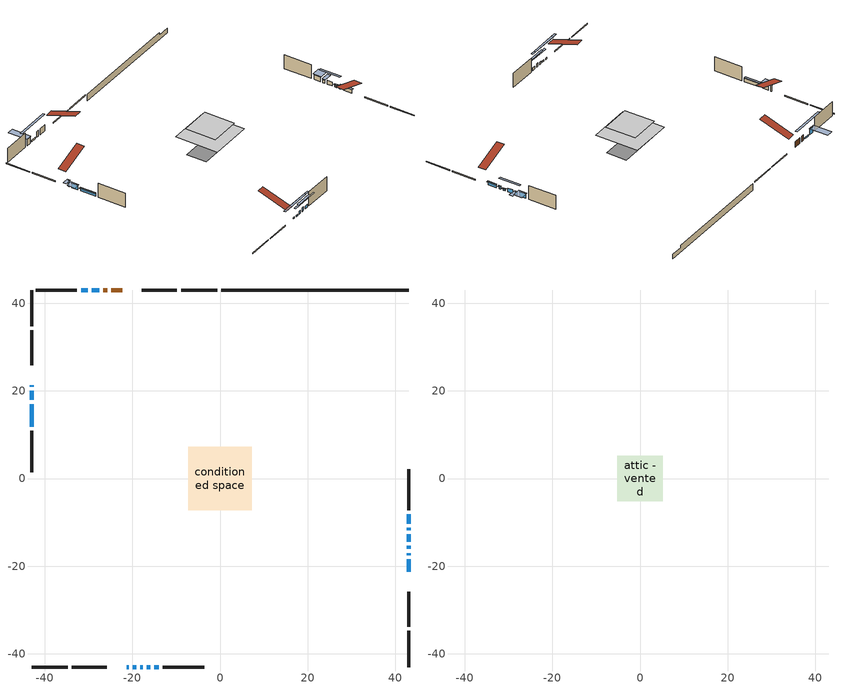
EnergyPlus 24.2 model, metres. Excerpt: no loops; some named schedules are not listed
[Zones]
conditioned space
 floor outside (Floor1 construction): -0.4,-0.4 -0.4,0.4 0.4,0.4 0.4,-0.4 z0.61
 floor adiabatic (AdiabaticFloorConstruction): -7.27,-7.27 -7.27,7.27 7.27,7.27 7.27,-7.27 z3.05
 floor foundation (Slab1 construction): -7.28,-3.39 -7.28,3.39 7.28,3.39 7.28,-3.39 z-1.75
 wall outside (RimJoist1 construction): -0.6,43 -8.89,43 / -43,-43 -34.72,-43 / -43,43 -43,34.72 / 43,-43 43,-34.72 z0.61:0.91
 wall outside (RimJoist2 construction): -9.81,43 -17.81,43 / -33.79,-43 -25.79,-43 / -43,33.79 -43,25.79 / 43,-33.79 43,-25.79 z0.61:0.91
 wall outside (AdiabaticWallConstruction 1): -22.31,43 -24.8,43 / -25.73,43 -26.6,43 z0.61:2.64
 wall outside (AdiabaticWallConstruction): -43,21.29 -43,20.98 z0.61:2.74; -43,20.05 -43,17.92 / 43,-10.34 43,-8.21 z0.61:2.24; 43,-21.29 43,-18.44 / -43,16.99 -43,11.81 z0.61:1.78; 43,-17.51 43,-17 z0.61:1.58; 43,-16.08 43,-15.36 / -27.53,43 -29.26,43 / -21.29,-43 -20.78,-43 / -19.85,-43 -19.14,-43 z0.61:1.12; -18.21,-43 -17.6,-43 z0.61:1.53; 43,-14.44 43,-12.76 / -16.67,-43 -15.96,-43 z0.61:1.93; 43,-11.83 43,-11.27 / -15.03,-43 -13.96,-43 z0.61:1.63; -30.18,43 -31.71,43 z0.61:2.64
 wall outside (Wall1 construction): -32.64,43 -42.07,43 / -13.04,-43 -3.6,-43 / -43,10.88 -43,1.44 / 43,-7.28 43,2.16 z0.61:5.49
 wall foundation (FoundationWall1 construction): 0.33,43,-1.75 0.33,43,0.61 38.74,43,0.61 38.74,43,-0.24 43,43,-0.24 43,43,-1.75
 window (WindowConstruction 10): -43,21.29 -43,20.98 z0.61:2.74
 window (WindowConstruction 6): -43,20.05 -43,17.92 z0.61:2.23
 window (WindowConstruction 7): 43,-21.29 43,-18.44 z0.61:1.78
 window (WindowConstruction 8): 43,-17.51 43,-17 z0.61:1.58
 window (WindowConstruction 9): -43,16.99 -43,11.81 z0.61:1.78
 window (WindowConstruction 12): 43,-16.07 43,-15.36 z0.61:1.12
 window (WindowConstruction 13): -27.53,43 -29.26,43 z0.61:1.12
 window (WindowConstruction 14): -21.29,-43 -20.78,-43 z0.61:1.12
 window (WindowConstruction 15): -19.85,-43 -19.14,-43 z0.61:1.12
 window (WindowConstruction 11): -18.21,-43 -17.6,-43 z0.61:1.52
 window (WindowConstruction): 43,-14.43 43,-12.76 z0.61:1.93
 window (WindowConstruction 1): 43,-11.83 43,-11.27 z0.61:1.62
 window (WindowConstruction 2): 43,-10.34 43,-8.21 z0.61:2.23
 window (WindowConstruction 3): -30.18,43 -31.71,43 z0.61:2.64
 window (WindowConstruction 4): -16.67,-43 -15.96,-43 z0.61:1.93
 window (WindowConstruction 5): -15.03,-43 -13.97,-43 z0.61:1.62
 door (Door): -22.31,43 -24.8,43 z0.61:2.64
 door (Door 1): -25.73,43 -26.6,43 z0.61:2.64
 ceiling adiabatic (AdiabaticFloorConstruction): 7.27,-7.27 7.27,7.27 -7.27,7.27 -7.27,-7.27 z3.05
attic - vented
 floor to conditioned space (Floor2 construction Reversed): -5.15,-5.15 -5.15,5.15 5.15,5.15 5.15,-5.15 z5.49
 roof outside (Roof1 construction): -21.39,43,5.49 -21.39,32.98,8.83 -18.74,32.98,8.83 -18.74,43,5.49; -22.22,-43,5.49 -22.22,-32.98,8.83 -24.86,-32.98,8.83 -24.86,-43,5.49; -43,22.22,5.49 -32.98,22.22,8.83 -32.98,24.86,8.83 -43,24.86,5.49; 43,-22.22,5.49 32.98,-22.22,8.83 32.98,-24.86,8.83 43,-24.86,5.49
shading: -43,20.68 -43,21.59 -45.13,21.59 -45.13,20.68 z3.04; -43,17.62 -43,20.35 -45.13,20.35 -45.13,17.62 z2.53; 43,-18.29 43,-21.44 43.61,-21.44 43.61,-18.29 z1.93; 43,-16.85 43,-17.66 43.61,-17.66 43.61,-16.85 z1.73; -43,11.66 -43,17.14 -43.61,17.14 -43.61,11.66 z1.93; 43,-15.06 43,-16.37 43.46,-16.37 43.46,-15.06 z1.42; -34.43,43 -22.35,43 -22.35,43.61 -34.43,43.61 z6.3; -15.6,-43 -26.47,-43 -26.47,-43.61 -15.6,-43.61 z6.3; -13.96,-43 -25.03,-43 -25.03,-43.61 -13.96,-43.61 z6.3; -14.86,-43 -20.95,-43 -20.95,-43.61 -14.86,-43.61 z4.26; 43,-10.02 43,-17.17 43.61,-17.17 43.61,-10.02 z4.67; 43,-10.97 43,-12.13 45.74,-12.13 45.74,-10.97 z1.92; 43,-7.91 43,-10.64 45.74,-10.64 45.74,-7.91 z2.53; -32.01,43 -29.89,43 -29.89,49.4 -32.01,49.4 z2.94; -13.22,-43 -19.41,-43 -19.41,-43.61 -13.22,-43.61 z4.67; -11.22,-43 -17.77,-43 -17.77,-43.61 -11.22,-43.61 z4.37
[Building]
Building 1: Terrain=Suburbs
[Site:Location]
Toronto Intl AP_ON: Latitude {deg}=43.68; Longitude {deg}=-79.63; Time Zone {hr}=-5; Elevation {m}=173; Keep Site Location Information=Yes
[Site:GroundTemperature:Shallow]
4.59119, 2.66285, 2.50842, 3.42352, 7.09712, 10.7536, 13.9236, 15.9317, 16.1023, 14.4691, 11.3799, 7.83558
[Site:WaterMainsTemperature]
Calculation Method=Schedule; Temperature Schedule=mains temperature schedule
[Material] Roughness=Rough; Thermal Absorptance=0.9
Name | Thickness {m} | Conductivity {W/m-K} | Density {kg/m3} | Specific Heat {J/kg-K} | Solar Absorptance | Visible Absorptance
asphalt or fiberglass shingles | 0.00635 | 0.162714 | 1121.4 | 1465.45 | 0.4 | 0.4
ceiling loosefill ins | 0.0846667 | 0.0480833 | 16.02 | 1046.75 | 0.7 | 0.7
ceiling stud and cavity | 0.1397 | 0.1119 | 65.682 | 1177.47 | 0.7 | 0.7
concrete 4.0 in. | 0.1016 | 1.803125 | 2242.8 | 837.4 | 0.7 | 0.7
concrete 8.0 in. | 0.2032 | 1.803125 | 2242.8 | 837.4 | 0.7 | 0.7
door material | 0.04445 | 0.053851 | 512.64 | 1214.23 | 0.7 | 0.7
door material 1 | 0.04445 | 0.20624 | 512.64 | 1214.23 | 0.7 | 0.7
exterior vertical ins | 0.0460229 | 0.029427 | 32.04 | 1214.23 | 0.7 | 0.7
floor covering | 0.0127 | 0.0433444 | 54.468 | 1339.84 | 0.6 | 0.6
floor rigid ins; rim joist rigid ins | 0.051816 | 0.029427 | 32.04 | 1214.23 | 0.7 | 0.7
floor rigid ins 1; wall rigid ins | 0.512978 | 0.029427 | 32.04 | 1214.23 | 0.7 | 0.7
floor stud and cavity | 0.1397 | 0.155504 | 92.3553 | 1139.71 | 0.7 | 0.7
floor stud and cavity 1 | 0.1397 | 1.75129 | 37.0049 | 1207.88 | 0.7 | 0.7
furniture material conditioned space 1 | 0.1524 | 0.115458 | 640.8 | 1214.23 | 0.6 | 0.6
gypsum board | 0.0127 | 0.160291 | 801 | 837.4 | 0.6 | 0.6
gypsum board 1 | 0.0127 | 0.160291 | 801 | 837.4 | 0.7 | 0.7
osb sheathing 0.5 in. | 0.0127 | 0.115458 | 512.64 | 1214.23 | 0.7 | 0.7
osb sheathing 0.75 in. | 0.01905 | 0.115458 | 512.64 | 1214.23 | 0.7 | 0.7
osb sheathing 2.0 in. | 0.0508 | 0.115458 | 512.64 | 1214.23 | 0.7 | 0.7
rim joist stud and cavity | 0.0508 | 0.0379815 | 125.044 | 1163.47 | 0.6 | 0.6
rim joist stud and cavity 1 | 0.0508 | 0.254006 | 125.044 | 1163.47 | 0.6 | 0.6
wall stud and cavity | 0.1397 | 0.0817079 | 139.0536 | 1170.24 | 0.7 | 0.7
wall stud and cavity 1 | 0.0889 | 0.380278 | 52.3479 | 1209.89 | 0.7 | 0.7
wall stud and cavity 2 | 0.0889 | 0.391764 | 83.0341 | 1211.67 | 0.7 | 0.7
wood siding | 0.0254 | 0.102417 | 544.68 | 1172.36 | 0.4 | 0.4
wood siding 1; wood siding 2; wood siding 3 | 0.0254 | 0.102417 | 544.68 | 1172.36 | 0.7 | 0.7
[WindowMaterial:SimpleGlazingSystem]
Name | U-Factor {W/m2-K} | Solar Heat Gain Coefficient
WindowMaterial | 2.106538 | 0.64
WindowMaterial 1 | 2.467091 | 0.47
WindowMaterial 10 | 4.20853 | 0.66
WindowMaterial 11 | 2.68058 | 0.38
WindowMaterial 12 | 2.62721 | 0.4
WindowMaterial 13 | 2.626075 | 0.39
WindowMaterial 2 | 2.06225 | 0.65
WindowMaterial 3 | 2.32684 | 0.54
WindowMaterial 4 | 2.35637 | 0.52
WindowMaterial 5 | 2.30356 | 0.54
WindowMaterial 6 | 2.231454 | 0.57
WindowMaterial 7 | 2.50797 | 0.45
WindowMaterial 8 | 2.20647 | 0.58
WindowMaterial 9 | 6.34062 | 0.49
[Construction]
AdiabaticFloorConstruction: floor stud and cavity 1, floor rigid ins 1, osb sheathing 0.75 in., floor covering
AdiabaticWallConstruction: wood siding 2, wall rigid ins, wall stud and cavity 1, gypsum board
AdiabaticWallConstruction 1: wood siding 3, wall rigid ins, wall stud and cavity 1, gypsum board
Door: door material
Door 1: door material 1
Floor1 construction: floor stud and cavity, floor rigid ins, osb sheathing 0.75 in., floor covering
Floor2 construction Reversed: gypsum board, ceiling stud and cavity, ceiling loosefill ins
FoundationWall1 construction: concrete 8.0 in., gypsum board 1
furniture construction conditioned space 1: furniture material conditioned space 1
PartitionWallConstruction: gypsum board, wall stud and cavity 2, gypsum board
RimJoist1 construction: wood siding 1, osb sheathing 2.0 in., rim joist stud and cavity
RimJoist2 construction: wood siding 1, rim joist rigid ins, osb sheathing 2.0 in., rim joist stud and cavity 1
Roof1 construction: asphalt or fiberglass shingles
Slab1 construction: concrete 4.0 in.
Wall1 construction: wood siding, osb sheathing 0.5 in., wall stud and cavity, gypsum board
WindowConstruction: WindowMaterial
WindowConstruction 1: WindowMaterial 1
WindowConstruction 10: WindowMaterial 9
WindowConstruction 11: WindowMaterial 10
WindowConstruction 12; WindowConstruction 15: WindowMaterial 11
WindowConstruction 13: WindowMaterial 12
WindowConstruction 14: WindowMaterial 13
WindowConstruction 2; WindowConstruction 6: WindowMaterial 2
WindowConstruction 3: WindowMaterial 3
WindowConstruction 4: WindowMaterial 4
WindowConstruction 5: WindowMaterial 5
WindowConstruction 7: WindowMaterial 6
WindowConstruction 8: WindowMaterial 7
WindowConstruction 9: WindowMaterial 8
[Zone] Multiplier=1; Part of Total Floor Area=Yes
Name | Volume {m3}
attic - vented | 57.4453
conditioned space | 793
[Space]
Name | Zone | Volume {m3}
attic - vented 1 | attic - vented | 57.4453
conditioned space 1 | conditioned space | 793
[ZoneInfiltration:EffectiveLeakageArea]
infil attic - vented 1: Zone or Space=attic - vented 1; Schedule=Always On Discrete; Effective Air Leakage Area {cm2}=4382.48; Stack Coefficient=0.000232344; Wind Coefficient=1.02988e-05
[ZoneMixing]
whole house fan mix: Zone or Space=attic - vented; Schedule=Always On Continuous; Design Flow Rate Calculation Method=Flow/Zone; Design Flow Rate {m3/s}=0; Source Zone or Space=conditioned space
[SurfaceProperty:ExposedFoundationPerimeter]
Slab1: Exposed Perimeter Calculation Method=TotalExposedPerimeter; Total Exposed Perimeter {m}=42.673
[InternalMass] Zone or ZoneList=conditioned space; Space or SpaceList=conditioned space 1
Name | Construction | Surface Area {m2}
furniture mass conditioned space 1 | furniture construction conditioned space 1 | 124.204
partition wall mass | PartitionWallConstruction | 310.511
[Lights]
interior lighting: Zone or ZoneList or Space or SpaceList=conditioned space 1; Schedule=interior lighting schedule; Design Level Calculation Method=LightingLevel; Lighting Level {W}=343.2; Return Air Fraction=0; Fraction Radiant=0.6; Fraction Visible=0.2; Fraction Replaceable=1
[People]
occupants: Zone or ZoneList or Space or SpaceList=conditioned space 1; Number of People Schedule=occupants schedule; Number of People Calculation Method=People; Number of People=3; Fraction Radiant=0.314171; Sensible Heat Fraction=0.56303; Activity Level Schedule=occupants activity schedule; Carbon Dioxide Generation Rate {m3/s-W}=0; Enable ASHRAE 55 Comfort Warnings=No; Mean Radiant Temperature Calculation Type=EnclosureAveraged
[ElectricEquipment] Zone or ZoneList or Space or SpaceList=conditioned space 1; Design Level Calculation Method=EquipmentLevel
Name | Schedule | Design Level {W} | Fraction Latent | Fraction Radiant | Fraction Lost
clothes dryer | clothes dryer schedule | 140.772 | 0.015 | 0.081 | 0.85
clothes washer | clothes washer schedule | 32.1985 | 0.03 | 0.162 | 0.7
cooking range | cooking range schedule | 215.147 | 0.08 | 0.432 | 0.2
dishwasher | dishwasher schedule | 66.8632 | 0.3 | 0.18 | 0.4
fridge | fridge schedule | 72.9452 | 0 | 0.6 | 0
mech vent bath fan 0 | mech vent bath fan 0 schedule | 50.2 | 0 | 0 | 1
mech vent house fan | mech vent house fan schedule | 1.255 | 0 | 0 | 1
mech vent house fan cfis | mech vent house fan cfis schedule | 0 | 0 | 0 | 0
mech vent range fan 0 | mech vent range fan 0 schedule | 143.5 | 0 | 0 | 1
misc plug loads | misc plug loads schedule | 494.7 | 0.045 | 0.513 | 0.1
whole house fan | Always On Discrete | 0 | 0 | 0 | 1
[OtherEquipment] Zone or ZoneList or Space or SpaceList=conditioned space 1; Design Level Calculation Method=EquipmentLevel
Name | Fuel Type | Schedule | Design Level {W} | Fraction Latent | Fraction Radiant | Fraction Lost
clothes dryer 1 | Electricity | clothes dryer schedule | 0 | 0.015 | 0.081 | 0.85
cooking range 1 | Electricity | cooking range schedule | 0 | 0.08 | 0.432 | 0.2
general water use latent | None | general water use schedule | 62.594 | 1 | 0 | 0
general water use sensible | None | general water use schedule | -61.6891 | 0 | 0.6 | 0
mech vent house fan latent load | None | Always On Discrete | 0 | 1 | 0 | 0
mech vent house fan sensible load | None | Always On Discrete | 0 | 0 | 0 | 0
water heater energy adjustment1 | NaturalGas | Always On Discrete | 0.01 | 0 | 0 | 1
[ZoneInfiltration:DesignFlowRate] Zone or ZoneList or Space or SpaceList=conditioned space 1; Schedule=Always On Discrete; Design Flow Rate Calculation Method=Flow/Zone; Design Flow Rate {m3/s}=0
infil flow; natural vent flow; whole house fan flow
[AvailabilityManager:Scheduled]
central ac and furnace airloop Availability Manager: Schedule=Always On Discrete
[Foundation:Kiva]
Foundation Kiva 1: Initial Indoor Air Temperature {C}=18; Wall Height Above Grade {m}=0.609996; Wall Depth Below Slab {m}=0.2032; Custom Block Material Name 1=exterior vertical ins; Custom Block Depth 1 {m}=2.36001; Custom Block X Position 1 {m}=0.2159; Custom Block Z Position 1 {m}=0
[Foundation:Kiva:Settings]
Soil Conductivity {W/m-K}=0.849921; Soil Density {kg/m3}=1842.3; Soil Specific Heat {J/kg-K}=418.7; Ground Solar Absorptivity=0.9; Ground Thermal Absorptivity=0.9; Ground Surface Roughness {m}=0.03; Far-Field Width {m}=40; Deep-Ground Boundary Condition=ZeroFlux; Deep-Ground Depth {m}=40; Minimum Cell Dimension {m}=0.2; Maximum Cell Growth Coefficient=3; Simulation Timestep=Timestep
[Exterior:Lights]
exterior lighting: Schedule=exterior lighting schedule; Design Level {W}=75.6
[EnergyManagementSystem:GlobalVariable]
central_ac_and_furnace_airloop_Fan_RTF
infil_program_Qfan
infil_program_Qinf
natural_vent_program_Qnv
natural_vent_program_Qwhf
[EnergyManagementSystem:Sensor]
Name | Output:Variable or Output:Meter Index Key | Output:Variable or Output:Meter
airflow_gain | infil flow | Infiltration Sensible Heat Gain Energy
airflow_gain_1 | natural vent flow | Infiltration Sensible Heat Gain Energy
airflow_gain_2 | whole house fan flow | Infiltration Sensible Heat Gain Energy
airflow_loss | infil flow | Infiltration Sensible Heat Loss Energy
airflow_loss_1 | natural vent flow | Infiltration Sensible Heat Loss Energy
airflow_loss_2 | whole house fan flow | Infiltration Sensible Heat Loss Energy
clg_load_cond |  | Cooling:EnergyTransfer:Zone:CONDITIONED SPACE
clg_sp_s; clg_sp_s_1 | cooling setpoint | Schedule Value
clothes_dryer_exhaust_0_sch_s | clothes dryer exhaust 0 schedule | Schedule Value
cool_season | cooling season schedule | Schedule Value
htg_load_cond |  | Heating:EnergyTransfer:Zone:CONDITIONED SPACE
htg_sp_s; htg_sp_s_1 | heating setpoint | Schedule Value
ig_ee_conv | clothes dryer | Electric Equipment Convective Heating Energy
ig_ee_conv_2 | cooking range | Electric Equipment Convective Heating Energy
ig_ee_conv_4 | fridge | Electric Equipment Convective Heating Energy
ig_ee_conv_5 | misc plug loads | Electric Equipment Convective Heating Energy
ig_ee_conv_6 | whole house fan | Electric Equipment Convective Heating Energy
ig_ee_rad | clothes dryer | Electric Equipment Radiant Heating Energy
ig_ee_rad_2 | cooking range | Electric Equipment Radiant Heating Energy
ig_ee_rad_4 | fridge | Electric Equipment Radiant Heating Energy
ig_ee_rad_5 | misc plug loads | Electric Equipment Radiant Heating Energy
ig_ee_rad_6 | whole house fan | Electric Equipment Radiant Heating Energy
ig_lgt_conv | interior lighting | Lights Convective Heating Energy
ig_lgt_rad | interior lighting | Lights Radiant Heating Energy
ig_lgt_vis | interior lighting | Lights Visible Radiation Heating Energy
ig_oe_conv | clothes dryer 1 | Other Equipment Convective Heating Energy
ig_oe_conv_1 | cooking range 1 | Other Equipment Convective Heating Energy
ig_oe_conv_2 | general water use latent | Other Equipment Convective Heating Energy
ig_oe_conv_3 | general water use sensible | Other Equipment Convective Heating Energy
ig_oe_conv_4 | water heater energy adjustment1 | Other Equipment Convective Heating Energy
ig_oe_rad | clothes dryer 1 | Other Equipment Radiant Heating Energy
ig_oe_rad_1 | cooking range 1 | Other Equipment Radiant Heating Energy
ig_oe_rad_2 | general water use latent | Other Equipment Radiant Heating Energy
ig_oe_rad_3 | general water use sensible | Other Equipment Radiant Heating Energy
ig_oe_rad_4 | water heater energy adjustment1 | Other Equipment Radiant Heating Energy
ig_ppl_conv | occupants | People Convective Heating Energy
ig_ppl_rad | occupants | People Radiant Heating Energy
im_conv | furniture mass conditioned space 1 | Surface Inside Face Convection Heat Gain Energy
im_conv_1 | partition wall mass | Surface Inside Face Convection Heat Gain Energy
im_ig | furniture mass conditioned space 1 | Surface Inside Face Internal Gains Radiation Heat Gain Energy
im_ig_1 | partition wall mass | Surface Inside Face Internal Gains Radiation Heat Gain Energy
im_lgt | furniture mass conditioned space 1 | Surface Inside Face Lights Radiation Heat Gain Energy
im_lgt_1 | partition wall mass | Surface Inside Face Lights Radiation Heat Gain Energy
im_sol | furniture mass conditioned space 1 | Surface Inside Face Solar Radiation Heat Gain Energy
im_sol_1 | partition wall mass | Surface Inside Face Solar Radiation Heat Gain Energy
im_surf | furniture mass conditioned space 1 | Surface Inside Face Net Surface Thermal Radiation Heat Gain Energy
im_surf_1 | partition wall mass | Surface Inside Face Net Surface Thermal Radiation Heat Gain Energy
mech_vent_bath_fan_0_sch_s | mech vent bath fan 0 schedule | Schedule Value
mech_vent_range_fan_0_sch_s | mech vent range fan 0 schedule | Schedule Value
mv_conv | mech vent bath fan 0 | Electric Equipment Convective Heating Energy
mv_conv_1 | mech vent house fan | Electric Equipment Convective Heating Energy
mv_conv_2 | mech vent house fan cfis | Electric Equipment Convective Heating Energy
mv_conv_3 | mech vent range fan 0 | Electric Equipment Convective Heating Energy
mv_conv_4 | mech vent house fan latent load | Other Equipment Convective Heating Energy
mv_conv_5 | mech vent house fan sensible load | Other Equipment Convective Heating Energy
mv_rad | mech vent bath fan 0 | Electric Equipment Radiant Heating Energy
mv_rad_1 | mech vent house fan | Electric Equipment Radiant Heating Energy
mv_rad_2 | mech vent house fan cfis | Electric Equipment Radiant Heating Energy
mv_rad_3 | mech vent range fan 0 | Electric Equipment Radiant Heating Energy
mv_rad_4 | mech vent house fan latent load | Other Equipment Radiant Heating Energy
mv_rad_5 | mech vent house fan sensible load | Other Equipment Radiant Heating Energy
natural_vent_s | natural vent schedule | Schedule Value
out_pb_s |  | Site Outdoor Air Barometric Pressure
out_wt_s |  | Site Outdoor Air Humidity Ratio
site_vw_s |  | Site Wind Speed
ss_back_out | Window1 | Surface Window Shortwave from Zone Back Out Window Heat Transfer Rate
ss_back_out_1 | Window10 | Surface Window Shortwave from Zone Back Out Window Heat Transfer Rate
ss_back_out_10 | Window4 | Surface Window Shortwave from Zone Back Out Window Heat Transfer Rate
ss_back_out_11 | Window5 | Surface Window Shortwave from Zone Back Out Window Heat Transfer Rate
ss_back_out_12 | Window6 | Surface Window Shortwave from Zone Back Out Window Heat Transfer Rate
ss_back_out_13 | Window7 | Surface Window Shortwave from Zone Back Out Window Heat Transfer Rate
ss_back_out_14 | Window8 | Surface Window Shortwave from Zone Back Out Window Heat Transfer Rate
ss_back_out_15 | Window9 | Surface Window Shortwave from Zone Back Out Window Heat Transfer Rate
ss_back_out_2 | Window11 | Surface Window Shortwave from Zone Back Out Window Heat Transfer Rate
ss_back_out_3 | Window13 | Surface Window Shortwave from Zone Back Out Window Heat Transfer Rate
ss_back_out_4 | Window14 | Surface Window Shortwave from Zone Back Out Window Heat Transfer Rate
ss_back_out_5 | Window17 | Surface Window Shortwave from Zone Back Out Window Heat Transfer Rate
ss_back_out_6 | Window18 | Surface Window Shortwave from Zone Back Out Window Heat Transfer Rate
ss_back_out_7 | Window20 | Surface Window Shortwave from Zone Back Out Window Heat Transfer Rate
ss_back_out_8 | Window21 | Surface Window Shortwave from Zone Back Out Window Heat Transfer Rate
ss_back_out_9 | Window3 | Surface Window Shortwave from Zone Back Out Window Heat Transfer Rate
ss_conv | Door1 | Surface Inside Face Convection Heat Gain Energy
ss_conv_1 | Door4 | Surface Inside Face Convection Heat Gain Energy
ss_conv_10 | Window21 | Surface Inside Face Convection Heat Gain Energy
ss_conv_11 | Window3 | Surface Inside Face Convection Heat Gain Energy
ss_conv_12 | Window4 | Surface Inside Face Convection Heat Gain Energy
ss_conv_13 | Window5 | Surface Inside Face Convection Heat Gain Energy
ss_conv_14 | Window6 | Surface Inside Face Convection Heat Gain Energy
ss_conv_15 | Window7 | Surface Inside Face Convection Heat Gain Energy
ss_conv_16 | Window8 | Surface Inside Face Convection Heat Gain Energy
ss_conv_17 | Window9 | Surface Inside Face Convection Heat Gain Energy
ss_conv_2 | Window1 | Surface Inside Face Convection Heat Gain Energy
ss_conv_3 | Window10 | Surface Inside Face Convection Heat Gain Energy
ss_conv_4 | Window11 | Surface Inside Face Convection Heat Gain Energy
ss_conv_5 | Window13 | Surface Inside Face Convection Heat Gain Energy
ss_conv_6 | Window14 | Surface Inside Face Convection Heat Gain Energy
ss_conv_7 | Window17 | Surface Inside Face Convection Heat Gain Energy
ss_conv_8 | Window18 | Surface Inside Face Convection Heat Gain Energy
ss_conv_9 | Window20 | Surface Inside Face Convection Heat Gain Energy
ss_ig | Door1 | Surface Inside Face Internal Gains Radiation Heat Gain Energy
ss_ig_1 | Door4 | Surface Inside Face Internal Gains Radiation Heat Gain Energy
ss_ig_10 | Window21 | Surface Inside Face Internal Gains Radiation Heat Gain Energy
ss_ig_11 | Window3 | Surface Inside Face Internal Gains Radiation Heat Gain Energy
ss_ig_12 | Window4 | Surface Inside Face Internal Gains Radiation Heat Gain Energy
ss_ig_13 | Window5 | Surface Inside Face Internal Gains Radiation Heat Gain Energy
ss_ig_14 | Window6 | Surface Inside Face Internal Gains Radiation Heat Gain Energy
ss_ig_15 | Window7 | Surface Inside Face Internal Gains Radiation Heat Gain Energy
ss_ig_16 | Window8 | Surface Inside Face Internal Gains Radiation Heat Gain Energy
ss_ig_17 | Window9 | Surface Inside Face Internal Gains Radiation Heat Gain Energy
ss_ig_2 | Window1 | Surface Inside Face Internal Gains Radiation Heat Gain Energy
ss_ig_3 | Window10 | Surface Inside Face Internal Gains Radiation Heat Gain Energy
ss_ig_4 | Window11 | Surface Inside Face Internal Gains Radiation Heat Gain Energy
ss_ig_5 | Window13 | Surface Inside Face Internal Gains Radiation Heat Gain Energy
ss_ig_6 | Window14 | Surface Inside Face Internal Gains Radiation Heat Gain Energy
ss_ig_7 | Window17 | Surface Inside Face Internal Gains Radiation Heat Gain Energy
ss_ig_8 | Window18 | Surface Inside Face Internal Gains Radiation Heat Gain Energy
ss_ig_9 | Window20 | Surface Inside Face Internal Gains Radiation Heat Gain Energy
ss_lgt | Door1 | Surface Inside Face Lights Radiation Heat Gain Energy
ss_lgt_1 | Door4 | Surface Inside Face Lights Radiation Heat Gain Energy
ss_sol | Door1 | Surface Inside Face Solar Radiation Heat Gain Energy
ss_sol_1 | Door4 | Surface Inside Face Solar Radiation Heat Gain Energy
ss_surf | Door1 | Surface Inside Face Net Surface Thermal Radiation Heat Gain Energy
ss_surf_1 | Door4 | Surface Inside Face Net Surface Thermal Radiation Heat Gain Energy
ss_surf_10 | Window21 | Surface Inside Face Net Surface Thermal Radiation Heat Gain Energy
ss_surf_11 | Window3 | Surface Inside Face Net Surface Thermal Radiation Heat Gain Energy
ss_surf_12 | Window4 | Surface Inside Face Net Surface Thermal Radiation Heat Gain Energy
ss_surf_13 | Window5 | Surface Inside Face Net Surface Thermal Radiation Heat Gain Energy
ss_surf_14 | Window6 | Surface Inside Face Net Surface Thermal Radiation Heat Gain Energy
ss_surf_15 | Window7 | Surface Inside Face Net Surface Thermal Radiation Heat Gain Energy
ss_surf_16 | Window8 | Surface Inside Face Net Surface Thermal Radiation Heat Gain Energy
ss_surf_17 | Window9 | Surface Inside Face Net Surface Thermal Radiation Heat Gain Energy
ss_surf_2 | Window1 | Surface Inside Face Net Surface Thermal Radiation Heat Gain Energy
ss_surf_3 | Window10 | Surface Inside Face Net Surface Thermal Radiation Heat Gain Energy
ss_surf_4 | Window11 | Surface Inside Face Net Surface Thermal Radiation Heat Gain Energy
ss_surf_5 | Window13 | Surface Inside Face Net Surface Thermal Radiation Heat Gain Energy
ss_surf_6 | Window14 | Surface Inside Face Net Surface Thermal Radiation Heat Gain Energy
ss_surf_7 | Window17 | Surface Inside Face Net Surface Thermal Radiation Heat Gain Energy
